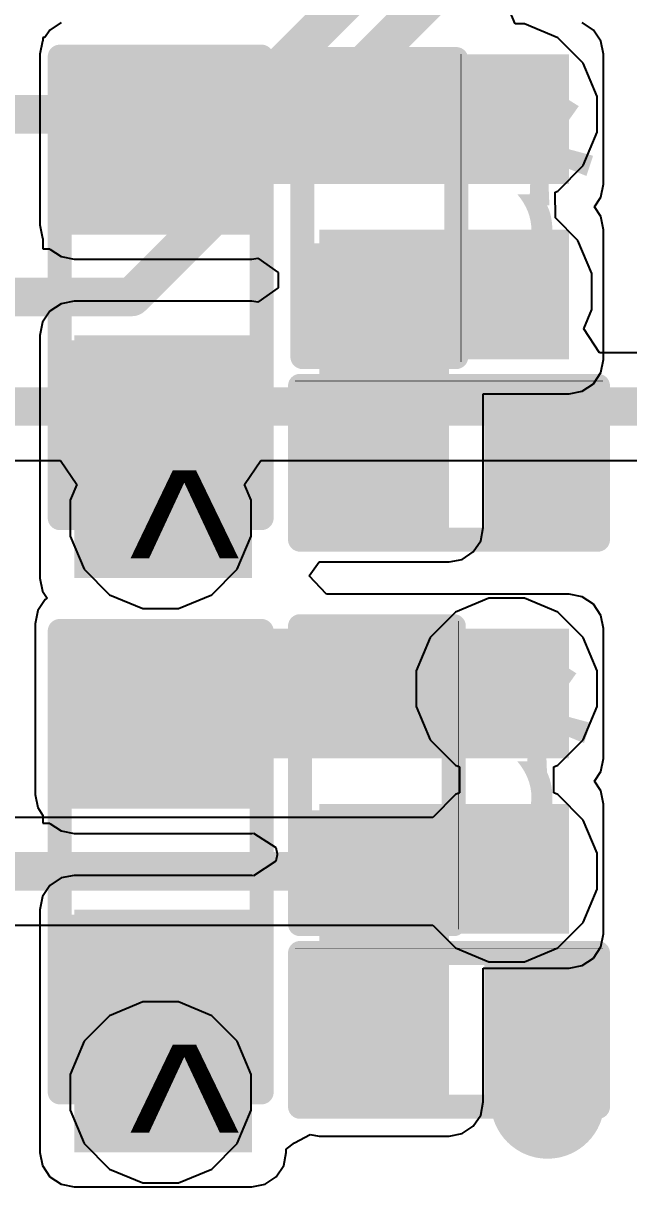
# Model space of a CAD drawing. Header units: millimetres. Extents: x -1.7 to 76.1, y -1.1 to 50.5.
# Drawn here: x 49.55 to 52.75, y 21.07 to 27.21 of the extents above; entities that cross this region are included whole.
import ezdxf

# ---------------------------------------------------------------- set-up
doc = ezdxf.new("R2010")
doc.units = ezdxf.units.MM
for name, color, linetype in [('BottomLayer', 5, 'Continuous'), ('TopLayer', 1, 'Continuous'), ('TopOverlay', 2, 'Continuous'), ('TopPaste', 8, 'Continuous'), ('TopSolder', 216, 'Continuous'), ('ViaHoleLayer', 16, 'Continuous')]:
    doc.layers.add(name, color=color, linetype=linetype)
doc.styles.add('Arial', font='', dxfattribs={"height": 0.2})
doc.styles.get('Arial').set_extended_font_data('Arial')

# ---------------------------------------------------------------- blocks, each defined once
blk = doc.blocks.new('R___0402_2')
at = {"layer": 'TopLayer'}
for points in [[(-0.6985, -0.3175), (-0.6985, 0.3175), (-0.2413, 0.3175), (-0.2413, -0.3175)], [(0.2413, -0.3175), (0.2413, 0.3175), (0.6985, 0.3175), (0.6985, -0.3175)]]:
    blk.add_hatch(color=1, dxfattribs=at).paths.add_polyline_path(points)
at = {"layer": 'TopPaste'}
for points in [[(-0.6985, -0.3175), (-0.6985, 0.3175), (-0.2413, 0.3175), (-0.2413, -0.3175)], [(0.2413, -0.3175), (0.2413, 0.3175), (0.6985, 0.3175), (0.6985, -0.3175)]]:
    blk.add_hatch(color=8, dxfattribs=at).paths.add_polyline_path(points)
at = {"layer": 'TopSolder'}
for points in [[(-0.7535, -0.3725), (-0.7535, 0.3725), (-0.1863, 0.3725), (-0.1863, -0.3725)], [(0.1863, -0.3725), (0.1863, 0.3725), (0.7535, 0.3725), (0.7535, -0.3725)]]:
    blk.add_hatch(color=216, dxfattribs=at).paths.add_polyline_path(points)
at = {"layer": 'TopOverlay'}
for points, const_width in [([(0.7874, 0.4064), (-0.7874, 0.4064)], 0.127), ([(-0.7874, 0.4064), (-0.7874, -0.4064)], 0.127), ([(0.7874, 0.4064), (0.7874, -0.4064)], 0.127), ([(0.7874, -0.4064), (-0.7874, -0.4064)], 0.127), ([(0.8128, -0.4318), (-0.8128, -0.4318)], 0.00323)]:
    blk.add_lwpolyline(points, dxfattribs=dict(at, const_width=const_width))
for points, const_width in [([(-0.8191, 0.4064, 1), (-0.7556, 0.4064, 1)], 0.0635), ([(-0.8191, 0.4064, 1), (-0.7556, 0.4064, 1)], 0.0635), ([(0.7556, 0.4064, 1), (0.8191, 0.4064, 1)], 0.0635), ([(0.7556, 0.4064, 1), (0.8191, 0.4064, 1)], 0.0635), ([(-0.8191, -0.4064, 1), (-0.7556, -0.4064, 1)], 0.0635), ([(-0.8191, -0.4064, 1), (-0.7556, -0.4064, 1)], 0.0635), ([(0.7556, -0.4064, 1), (0.8191, -0.4064, 1)], 0.0635), ([(0.7556, -0.4064, 1), (0.8191, -0.4064, 1)], 0.0635), ([(-0.8136, -0.4318, 1), (-0.812, -0.4318, 1)], 0.00161), ([(0.812, -0.4318, 1), (0.8136, -0.4318, 1)], 0.00161)]:
    blk.add_lwpolyline(points, format="xyb", close=True, dxfattribs=dict(at, const_width=const_width))
blk = doc.blocks.new('R___0402_4')
at = {"layer": 'TopLayer'}
for points in [[(-0.6985, -0.3175), (-0.6985, 0.3175), (-0.2413, 0.3175), (-0.2413, -0.3175)], [(0.2413, -0.3175), (0.2413, 0.3175), (0.6985, 0.3175), (0.6985, -0.3175)]]:
    blk.add_hatch(color=1, dxfattribs=at).paths.add_polyline_path(points)
at = {"layer": 'TopPaste'}
for points in [[(-0.6985, -0.3175), (-0.6985, 0.3175), (-0.2413, 0.3175), (-0.2413, -0.3175)], [(0.2413, -0.3175), (0.2413, 0.3175), (0.6985, 0.3175), (0.6985, -0.3175)]]:
    blk.add_hatch(color=8, dxfattribs=at).paths.add_polyline_path(points)
at = {"layer": 'TopSolder'}
for points in [[(-0.7535, -0.3725), (-0.7535, 0.3725), (-0.1863, 0.3725), (-0.1863, -0.3725)], [(0.1863, -0.3725), (0.1863, 0.3725), (0.7535, 0.3725), (0.7535, -0.3725)]]:
    blk.add_hatch(color=216, dxfattribs=at).paths.add_polyline_path(points)
at = {"layer": 'TopOverlay'}
for points, const_width in [([(-0.7874, 0.4064), (-0.7874, -0.4064)], 0.127), ([(-0.7874, 0.4064), (0.7874, 0.4064)], 0.127), ([(0.7874, 0.4064), (0.7874, -0.4064)], 0.127), ([(-0.7874, -0.4064), (0.7874, -0.4064)], 0.127), ([(-0.8128, -0.4318), (0.8128, -0.4318)], 0.00323)]:
    blk.add_lwpolyline(points, dxfattribs=dict(at, const_width=const_width))
for points, const_width in [([(-0.8191, 0.4064, 1), (-0.7556, 0.4064, 1)], 0.0635), ([(-0.8191, 0.4064, 1), (-0.7556, 0.4064, 1)], 0.0635), ([(0.7556, 0.4064, 1), (0.8191, 0.4064, 1)], 0.0635), ([(0.7556, 0.4064, 1), (0.8191, 0.4064, 1)], 0.0635), ([(-0.8191, -0.4064, 1), (-0.7556, -0.4064, 1)], 0.0635), ([(-0.8191, -0.4064, 1), (-0.7556, -0.4064, 1)], 0.0635), ([(0.7556, -0.4064, 1), (0.8191, -0.4064, 1)], 0.0635), ([(0.7556, -0.4064, 1), (0.8191, -0.4064, 1)], 0.0635), ([(-0.8136, -0.4318, 1), (-0.812, -0.4318, 1)], 0.00161), ([(0.812, -0.4318, 1), (0.8136, -0.4318, 1)], 0.00161)]:
    blk.add_lwpolyline(points, format="xyb", close=True, dxfattribs=dict(at, const_width=const_width))
blk = doc.blocks.new('R___0603_182')
at = {"layer": 'TopLayer'}
for points in [[(-0.381, 0.4445), (-0.381, -0.4445), (-1.143, -0.4445), (-1.143, 0.4445)], [(1.143, 0.4445), (1.143, -0.4445), (0.381, -0.4445), (0.381, 0.4445)]]:
    blk.add_hatch(color=1, dxfattribs=at).paths.add_polyline_path(points)
at = {"layer": 'TopPaste'}
for points in [[(-0.381, 0.4445), (-0.381, -0.4445), (-1.143, -0.4445), (-1.143, 0.4445)], [(1.143, 0.4445), (1.143, -0.4445), (0.381, -0.4445), (0.381, 0.4445)]]:
    blk.add_hatch(color=8, dxfattribs=at).paths.add_polyline_path(points)
at = {"layer": 'TopSolder'}
for points in [[(-0.2794, 0.5461), (-0.2794, -0.5461), (-1.2446, -0.5461), (-1.2446, 0.5461)], [(1.2446, 0.5461), (1.2446, -0.5461), (0.2794, -0.5461), (0.2794, 0.5461)]]:
    blk.add_hatch(color=216, dxfattribs=at).paths.add_polyline_path(points)
at = {"layer": 'TopOverlay', "const_width": 0.127}
for points in [[(-1.2192, -0.5334), (-1.2192, 0.5334)], [(1.2192, 0.5334), (-1.2192, 0.5334)], [(1.2192, -0.5334), (1.2192, 0.5334)], [(1.2192, -0.5334), (-1.2192, -0.5334)]]:
    blk.add_lwpolyline(points, dxfattribs=at)
at = {"layer": 'TopOverlay', "const_width": 0.0635}
for points in [[(-1.25095, 0.5334, 1), (-1.18745, 0.5334, 1)], [(-1.25095, 0.5334, 1), (-1.18745, 0.5334, 1)], [(1.18745, 0.5334, 1), (1.25095, 0.5334, 1)], [(1.18745, 0.5334, 1), (1.25095, 0.5334, 1)], [(-1.25095, -0.5334, 1), (-1.18745, -0.5334, 1)], [(-1.25095, -0.5334, 1), (-1.18745, -0.5334, 1)], [(1.18745, -0.5334, 1), (1.25095, -0.5334, 1)], [(1.18745, -0.5334, 1), (1.25095, -0.5334, 1)]]:
    blk.add_lwpolyline(points, format="xyb", close=True, dxfattribs=at)
blk = doc.blocks.new('R___0603_185')
at = {"layer": 'TopLayer'}
for points in [[(-0.381, 0.4445), (-0.381, -0.4445), (-1.143, -0.4445), (-1.143, 0.4445)], [(1.143, 0.4445), (1.143, -0.4445), (0.381, -0.4445), (0.381, 0.4445)]]:
    blk.add_hatch(color=1, dxfattribs=at).paths.add_polyline_path(points)
at = {"layer": 'TopPaste'}
for points in [[(-0.381, 0.4445), (-0.381, -0.4445), (-1.143, -0.4445), (-1.143, 0.4445)], [(1.143, 0.4445), (1.143, -0.4445), (0.381, -0.4445), (0.381, 0.4445)]]:
    blk.add_hatch(color=8, dxfattribs=at).paths.add_polyline_path(points)
at = {"layer": 'TopSolder'}
for points in [[(-0.2794, 0.5461), (-0.2794, -0.5461), (-1.2446, -0.5461), (-1.2446, 0.5461)], [(1.2446, 0.5461), (1.2446, -0.5461), (0.2794, -0.5461), (0.2794, 0.5461)]]:
    blk.add_hatch(color=216, dxfattribs=at).paths.add_polyline_path(points)
at = {"layer": 'TopOverlay', "const_width": 0.127}
for points in [[(-1.2192, -0.5334), (-1.2192, 0.5334)], [(1.2192, 0.5334), (-1.2192, 0.5334)], [(1.2192, -0.5334), (1.2192, 0.5334)], [(1.2192, -0.5334), (-1.2192, -0.5334)]]:
    blk.add_lwpolyline(points, dxfattribs=at)
at = {"layer": 'TopOverlay', "const_width": 0.0635}
for points in [[(-1.25095, 0.5334, 1), (-1.18745, 0.5334, 1)], [(-1.25095, 0.5334, 1), (-1.18745, 0.5334, 1)], [(1.18745, 0.5334, 1), (1.25095, 0.5334, 1)], [(1.18745, 0.5334, 1), (1.25095, 0.5334, 1)], [(-1.25095, -0.5334, 1), (-1.18745, -0.5334, 1)], [(-1.25095, -0.5334, 1), (-1.18745, -0.5334, 1)], [(1.18745, -0.5334, 1), (1.25095, -0.5334, 1)], [(1.18745, -0.5334, 1), (1.25095, -0.5334, 1)]]:
    blk.add_lwpolyline(points, format="xyb", close=True, dxfattribs=at)
blk = doc.blocks.new('R___0402_198')
at = {"layer": 'TopLayer'}
for points in [[(-0.6985, -0.3175), (-0.6985, 0.3175), (-0.2413, 0.3175), (-0.2413, -0.3175)], [(0.2413, -0.3175), (0.2413, 0.3175), (0.6985, 0.3175), (0.6985, -0.3175)]]:
    blk.add_hatch(color=1, dxfattribs=at).paths.add_polyline_path(points)
at = {"layer": 'TopPaste'}
for points in [[(-0.6985, -0.3175), (-0.6985, 0.3175), (-0.2413, 0.3175), (-0.2413, -0.3175)], [(0.2413, -0.3175), (0.2413, 0.3175), (0.6985, 0.3175), (0.6985, -0.3175)]]:
    blk.add_hatch(color=8, dxfattribs=at).paths.add_polyline_path(points)
at = {"layer": 'TopSolder'}
for points in [[(-0.7535, -0.3725), (-0.7535, 0.3725), (-0.1863, 0.3725), (-0.1863, -0.3725)], [(0.1863, -0.3725), (0.1863, 0.3725), (0.7535, 0.3725), (0.7535, -0.3725)]]:
    blk.add_hatch(color=216, dxfattribs=at).paths.add_polyline_path(points)
at = {"layer": 'TopOverlay'}
for points, const_width in [([(0.7874, 0.4064), (-0.7874, 0.4064)], 0.127), ([(-0.7874, 0.4064), (-0.7874, -0.4064)], 0.127), ([(0.7874, 0.4064), (0.7874, -0.4064)], 0.127), ([(0.7874, -0.4064), (-0.7874, -0.4064)], 0.127), ([(0.8128, -0.4318), (-0.8128, -0.4318)], 0.00323)]:
    blk.add_lwpolyline(points, dxfattribs=dict(at, const_width=const_width))
for points, const_width in [([(-0.8191, 0.4064, 1), (-0.7556, 0.4064, 1)], 0.0635), ([(-0.8191, 0.4064, 1), (-0.7556, 0.4064, 1)], 0.0635), ([(0.7556, 0.4064, 1), (0.8191, 0.4064, 1)], 0.0635), ([(0.7556, 0.4064, 1), (0.8191, 0.4064, 1)], 0.0635), ([(-0.8191, -0.4064, 1), (-0.7556, -0.4064, 1)], 0.0635), ([(-0.8191, -0.4064, 1), (-0.7556, -0.4064, 1)], 0.0635), ([(0.7556, -0.4064, 1), (0.8191, -0.4064, 1)], 0.0635), ([(0.7556, -0.4064, 1), (0.8191, -0.4064, 1)], 0.0635), ([(-0.8136, -0.4318, 1), (-0.812, -0.4318, 1)], 0.00161), ([(0.812, -0.4318, 1), (0.8136, -0.4318, 1)], 0.00161)]:
    blk.add_lwpolyline(points, format="xyb", close=True, dxfattribs=dict(at, const_width=const_width))
blk = doc.blocks.new('R___0402_202')
at = {"layer": 'TopLayer'}
for points in [[(-0.6985, -0.3175), (-0.6985, 0.3175), (-0.2413, 0.3175), (-0.2413, -0.3175)], [(0.2413, -0.3175), (0.2413, 0.3175), (0.6985, 0.3175), (0.6985, -0.3175)]]:
    blk.add_hatch(color=1, dxfattribs=at).paths.add_polyline_path(points)
at = {"layer": 'TopPaste'}
for points in [[(-0.6985, -0.3175), (-0.6985, 0.3175), (-0.2413, 0.3175), (-0.2413, -0.3175)], [(0.2413, -0.3175), (0.2413, 0.3175), (0.6985, 0.3175), (0.6985, -0.3175)]]:
    blk.add_hatch(color=8, dxfattribs=at).paths.add_polyline_path(points)
at = {"layer": 'TopSolder'}
for points in [[(-0.7535, -0.3725), (-0.7535, 0.3725), (-0.1863, 0.3725), (-0.1863, -0.3725)], [(0.1863, -0.3725), (0.1863, 0.3725), (0.7535, 0.3725), (0.7535, -0.3725)]]:
    blk.add_hatch(color=216, dxfattribs=at).paths.add_polyline_path(points)
at = {"layer": 'TopOverlay'}
for points, const_width in [([(-0.7874, 0.4064), (0.7874, 0.4064)], 0.127), ([(-0.7874, 0.4064), (-0.7874, -0.4064)], 0.127), ([(0.7874, 0.4064), (0.7874, -0.4064)], 0.127), ([(-0.7874, -0.4064), (0.7874, -0.4064)], 0.127), ([(-0.8128, -0.4318), (0.8128, -0.4318)], 0.00323)]:
    blk.add_lwpolyline(points, dxfattribs=dict(at, const_width=const_width))
for points, const_width in [([(-0.8191, 0.4064, 1), (-0.7556, 0.4064, 1)], 0.0635), ([(-0.8191, 0.4064, 1), (-0.7556, 0.4064, 1)], 0.0635), ([(0.7556, 0.4064, 1), (0.8191, 0.4064, 1)], 0.0635), ([(0.7556, 0.4064, 1), (0.8191, 0.4064, 1)], 0.0635), ([(-0.8191, -0.4064, 1), (-0.7556, -0.4064, 1)], 0.0635), ([(-0.8191, -0.4064, 1), (-0.7556, -0.4064, 1)], 0.0635), ([(0.7556, -0.4064, 1), (0.8191, -0.4064, 1)], 0.0635), ([(0.7556, -0.4064, 1), (0.8191, -0.4064, 1)], 0.0635), ([(-0.8136, -0.4318, 1), (-0.812, -0.4318, 1)], 0.00161), ([(0.812, -0.4318, 1), (0.8136, -0.4318, 1)], 0.00161)]:
    blk.add_lwpolyline(points, format="xyb", close=True, dxfattribs=dict(at, const_width=const_width))

msp = doc.modelspace()

# ---------------------------------------------------------------- hatches: boundary and pattern name
at = {"layer": 'BottomLayer'}
h = msp.add_hatch(color=5, dxfattribs=at)
edge = h.paths.add_edge_path()
edge.add_arc((52.1081, 26.7335), 0.3, 0, 360)
h = msp.add_hatch(color=5, dxfattribs=at)
edge = h.paths.add_edge_path()
edge.add_arc((52.0798, 25.7966), 0.3, 0, 360)
h = msp.add_hatch(color=5, dxfattribs=at)
edge = h.paths.add_edge_path()
edge.add_arc((50.2793, 24.5999), 0.3, 0, 360)
h = msp.add_hatch(color=5, dxfattribs=at)
edge = h.paths.add_edge_path()
edge.add_arc((52.1081, 23.6982), 0.3, 0, 360)
h = msp.add_hatch(color=5, dxfattribs=at)
edge = h.paths.add_edge_path()
edge.add_arc((52.1081, 22.733), 0.3, 0, 360)
h = msp.add_hatch(color=5, dxfattribs=at)
edge = h.paths.add_edge_path()
edge.add_arc((50.2793, 21.5646), 0.3, 0, 360)
h = msp.add_hatch(color=5, dxfattribs=at)
edge = h.paths.add_edge_path()
edge.add_arc((52.324, 21.5138), 0.3, 0, 360)
at = {"layer": 'TopLayer'}
for points in [[(49.8221, 26.1493), (50.7619, 26.1493), (50.7619, 27.051), (49.8221, 27.051)], [(50.3301, 27.051), (50.3301, 26.3652), (52.4383, 26.3652), (52.4383, 27.051)], [(51.1175, 24.5491), (51.8033, 24.5491), (51.8033, 26.1239), (51.1175, 26.1239)], [(51.1175, 25.4381), (52.4383, 25.4381), (52.4383, 26.1239), (51.1175, 26.1239)], [(49.8221, 24.2824), (50.7619, 24.2824), (50.7619, 25.5654), (49.8221, 25.5654)], [(49.7967, 23.1394), (50.7365, 23.1394), (50.7365, 24.0411), (49.7967, 24.0411)], [(49.8221, 23.114), (50.7619, 23.114), (50.7619, 24.0157), (49.8221, 24.0157)], [(50.3301, 24.0157), (50.3301, 23.3299), (52.4383, 23.3299), (52.4383, 24.0157)], [(51.1175, 21.5138), (51.8033, 21.5138), (51.8033, 23.0886), (51.1175, 23.0886)], [(51.1175, 22.4028), (52.4383, 22.4028), (52.4383, 23.0886), (51.1175, 23.0886)], [(49.8221, 21.2471), (50.7619, 21.2471), (50.7619, 22.5301), (49.8221, 22.5301)], [(52.0192, 21.5011), (52.6288, 21.5011), (52.6288, 22.2123), (52.0192, 22.2123)]]:
    msp.add_hatch(color=1, dxfattribs=at).paths.add_polyline_path(points)
h = msp.add_hatch(color=1, dxfattribs=at)
edge = h.paths.add_edge_path()
edge.add_arc((52.1081, 26.7335), 0.3, 0, 360)
h = msp.add_hatch(color=1, dxfattribs=at)
edge = h.paths.add_edge_path()
edge.add_arc((52.0798, 25.7966), 0.3, 0, 360)
h = msp.add_hatch(color=1, dxfattribs=at)
edge = h.paths.add_edge_path()
edge.add_arc((50.2793, 24.5999), 0.3, 0, 360)
h = msp.add_hatch(color=1, dxfattribs=at)
edge = h.paths.add_edge_path()
edge.add_arc((52.1081, 23.6982), 0.3, 0, 360)
h = msp.add_hatch(color=1, dxfattribs=at)
edge = h.paths.add_edge_path()
edge.add_arc((52.1081, 22.733), 0.3, 0, 360)
h = msp.add_hatch(color=1, dxfattribs=at)
edge = h.paths.add_edge_path()
edge.add_arc((50.2793, 21.5646), 0.3, 0, 360)
h = msp.add_hatch(color=1, dxfattribs=at)
edge = h.paths.add_edge_path()
edge.add_arc((52.324, 21.5138), 0.3, 0, 360)
at = {"layer": 'ViaHoleLayer'}
h = msp.add_hatch(color=16, dxfattribs=at)
edge = h.paths.add_edge_path()
edge.add_arc((52.1081, 26.7335), 0.15, 0, 360)
h = msp.add_hatch(color=16, dxfattribs=at)
edge = h.paths.add_edge_path()
edge.add_arc((52.0798, 25.7966), 0.15, 0, 360)
h = msp.add_hatch(color=16, dxfattribs=at)
edge = h.paths.add_edge_path()
edge.add_arc((50.2793, 24.5999), 0.15, 0, 360)
h = msp.add_hatch(color=16, dxfattribs=at)
edge = h.paths.add_edge_path()
edge.add_arc((52.1081, 23.6982), 0.15, 0, 360)
h = msp.add_hatch(color=16, dxfattribs=at)
edge = h.paths.add_edge_path()
edge.add_arc((52.1081, 22.733), 0.15, 0, 360)
h = msp.add_hatch(color=16, dxfattribs=at)
edge = h.paths.add_edge_path()
edge.add_arc((50.2793, 21.5646), 0.15, 0, 360)
h = msp.add_hatch(color=16, dxfattribs=at)
edge = h.paths.add_edge_path()
edge.add_arc((52.324, 21.5138), 0.15, 0, 360)

# ---------------------------------------------------------------- linework, layer by layer
at = {"layer": 'BottomLayer'}
for p, q in [((52.1524, 27.2113), (52.0998, 27.3383)), ((52.2031, 27.2113), (52.1524, 27.2113)), ((52.3788, 27.1386), (52.2031, 27.2113)), ((52.5132, 27.0042), (52.3788, 27.1386)), ((52.5859, 26.8285), (52.5132, 27.0042)), ((52.5859, 26.6385), (52.5859, 26.8285)), ((52.5132, 26.4628), (52.5859, 26.6385)), ((52.3788, 26.3284), (52.5132, 26.4628)), ((52.3649, 26.3227), (52.3788, 26.3284)), ((52.3663, 26.1858), (52.3649, 26.3227)), ((52.4848, 26.0673), (52.3663, 26.1858)), ((52.5576, 25.8917), (52.4848, 26.0673)), ((52.5576, 25.7016), (52.5576, 25.8917)), ((52.5158, 25.6008), (52.5576, 25.7016)), ((52.5986, 25.4738), (52.5158, 25.6008)), ((54.9121, 25.4738), (52.5986, 25.4738)), ((48.5788, 24.904), (49.7506, 24.904)), ((49.7506, 24.904), (49.8355, 24.777)), ((50.7231, 24.777), (50.808, 24.904)), ((50.808, 24.904), (53.0432, 24.904)), ((49.8355, 24.777), (49.8015, 24.6949)), ((50.7571, 24.6949), (50.7231, 24.777)), ((49.8015, 24.6949), (49.8015, 24.5049)), ((50.7571, 24.5049), (50.7571, 24.6949)), ((49.8015, 24.5049), (49.8742, 24.3292)), ((50.6844, 24.3292), (50.7571, 24.5049)), ((49.8742, 24.3292), (50.0086, 24.1948)), ((50.55, 24.1948), (50.6844, 24.3292)), ((50.0086, 24.1948), (50.1843, 24.1221)), ((50.3743, 24.1221), (50.55, 24.1948)), ((52.0131, 24.176), (51.8374, 24.1033)), ((52.2031, 24.176), (52.0131, 24.176)), ((52.3788, 24.1033), (52.2031, 24.176)), ((50.1843, 24.1221), (50.3743, 24.1221)), ((51.8374, 24.1033), (51.703, 23.9689)), ((52.5132, 23.9689), (52.3788, 24.1033)), ((51.703, 23.9689), (51.6303, 23.7932)), ((52.5859, 23.7932), (52.5132, 23.9689)), ((51.6303, 23.7932), (51.6303, 23.6032)), ((52.5859, 23.6032), (52.5859, 23.7932)), ((51.6303, 23.6032), (51.703, 23.4275)), ((52.5132, 23.4275), (52.5859, 23.6032)), ((51.703, 23.4275), (51.8374, 23.2931)), ((52.3788, 23.2931), (52.5132, 23.4275)), ((51.8374, 23.2931), (51.8587, 23.2843)), ((51.8587, 23.2843), (51.8587, 23.1469)), ((52.3575, 23.2843), (52.3788, 23.2931)), ((52.3575, 23.1469), (52.3575, 23.2843)), ((51.8374, 23.1381), (51.7173, 23.0179)), ((51.8587, 23.1469), (51.8374, 23.1381)), ((52.3788, 23.1381), (52.3575, 23.1469)), ((52.5132, 23.0037), (52.3788, 23.1381)), ((51.7173, 23.0179), (49.013, 23.0179)), ((52.5859, 22.828), (52.5132, 23.0037)), ((52.5859, 22.638), (52.5859, 22.828)), ((52.5132, 22.4623), (52.5859, 22.638)), ((48.895, 22.4481), (51.7173, 22.4481)), ((51.7173, 22.4481), (51.8374, 22.3279)), ((52.3788, 22.3279), (52.5132, 22.4623)), ((51.8374, 22.3279), (52.0131, 22.2552)), ((52.2031, 22.2552), (52.3788, 22.3279)), ((52.0131, 22.2552), (52.2031, 22.2552)), ((50.1843, 22.0424), (50.0086, 21.9697)), ((50.3743, 22.0424), (50.1843, 22.0424)), ((50.55, 21.9697), (50.3743, 22.0424)), ((50.0086, 21.9697), (49.8742, 21.8353)), ((50.6844, 21.8353), (50.55, 21.9697)), ((49.8742, 21.8353), (49.8015, 21.6596)), ((50.7571, 21.6596), (50.6844, 21.8353)), ((49.8015, 21.6596), (49.8015, 21.4696)), ((50.7571, 21.4696), (50.7571, 21.6596)), ((49.8015, 21.4696), (49.8742, 21.2939)), ((50.6844, 21.2939), (50.7571, 21.4696)), ((49.8742, 21.2939), (50.0086, 21.1595)), ((50.55, 21.1595), (50.6844, 21.2939)), ((50.0086, 21.1595), (50.1843, 21.0868)), ((50.3743, 21.0868), (50.55, 21.1595)), ((50.1843, 21.0868), (50.3743, 21.0868))]:
    msp.add_line(p, q, dxfattribs=at)
at = {"layer": 'BottomLayer', "const_width": 0.2032}
for points in [[(50.1269, 25.7683), (55.524, 31.1654)], [(50.661, 26.7335), (54.7123, 30.7848)], [(48.8188, 26.7335), (50.661, 26.7335)], [(48.8188, 25.7683), (50.1269, 25.7683)], [(48.5788, 25.1889), (55.0301, 25.1889)], [(48.895, 22.733), (52.1081, 22.733)]]:
    msp.add_lwpolyline(points, dxfattribs=at)
at = {"layer": 'BottomLayer', "const_width": 0.1016}
for points in [[(50.6102, 26.7335, 1), (50.7118, 26.7335, 1)], [(50.6102, 26.7335, 1), (50.7118, 26.7335, 1)], [(50.0761, 25.7683, 1), (50.1777, 25.7683, 1)], [(50.0761, 25.7683, 1), (50.1777, 25.7683, 1)], [(52.0573, 22.733, 1), (52.1589, 22.733, 1)]]:
    msp.add_lwpolyline(points, format="xyb", close=True, dxfattribs=at)
at = {"layer": 'TopLayer'}
for p, q in [((49.6939, 27.1792), (49.6677, 27.1399)), ((49.7527, 27.2185), (49.6939, 27.1792)), ((52.5665, 27.1792), (52.5077, 27.2185)), ((52.6058, 27.1204), (52.5665, 27.1792)), ((49.6546, 27.1204), (49.6408, 27.051)), ((49.657, 27.1239), (49.6546, 27.1204)), ((49.6677, 27.1399), (49.657, 27.1399)), ((49.657, 27.1399), (49.657, 27.1239)), ((52.6196, 27.051), (52.6058, 27.1204)), ((49.6408, 27.051), (49.6408, 26.1493)), ((52.6196, 26.3652), (52.6196, 27.051)), ((52.6058, 26.2958), (52.6196, 26.3652)), ((52.5715, 26.2446), (52.6058, 26.2958)), ((52.6058, 26.1933), (52.5715, 26.2446)), ((49.6408, 26.1493), (49.6546, 26.0799)), ((52.6196, 26.1239), (52.6058, 26.1933)), ((49.6546, 26.0799), (49.657, 26.0764)), ((49.657, 26.0764), (49.657, 26.0223)), ((52.6196, 25.4381), (52.6196, 26.1239)), ((49.657, 26.0223), (49.6931, 26.0223)), ((49.6931, 26.0223), (49.6939, 26.0211)), ((49.6939, 26.0211), (49.7527, 25.9818)), ((49.7527, 25.9818), (49.8221, 25.968)), ((49.8221, 25.968), (50.7619, 25.968)), ((50.7619, 25.968), (50.7929, 25.9742)), ((50.7929, 25.9742), (50.9005, 25.8973)), ((50.9005, 25.8973), (50.9005, 25.8174)), ((50.9005, 25.8174), (50.7929, 25.7405)), ((49.7527, 25.7329), (49.6939, 25.6936)), ((49.8221, 25.7467), (49.7527, 25.7329)), ((50.7619, 25.7467), (49.8221, 25.7467)), ((50.7929, 25.7405), (50.7619, 25.7467)), ((49.6939, 25.6936), (49.6546, 25.6348)), ((49.6546, 25.6348), (49.6408, 25.5654)), ((49.6408, 25.5654), (49.6408, 24.2824)), ((52.6058, 25.3687), (52.6196, 25.4381)), ((52.5665, 25.3099), (52.6058, 25.3687)), ((52.5077, 25.2706), (52.5665, 25.3099)), ((51.9846, 24.5491), (51.9846, 25.2568)), ((51.9846, 25.2568), (52.4383, 25.2568)), ((52.4383, 25.2568), (52.5077, 25.2706)), ((51.9708, 24.4797), (51.9846, 24.5491)), ((51.9315, 24.4209), (51.9708, 24.4797)), ((51.8727, 24.3816), (51.9315, 24.4209)), ((51.0635, 24.2949), (51.1175, 24.3678)), ((51.1175, 24.3678), (51.8033, 24.3678)), ((51.8033, 24.3678), (51.8727, 24.3816)), ((51.156, 24.197), (51.0635, 24.2949)), ((49.6408, 24.2824), (49.6546, 24.213)), ((49.6685, 24.1693), (49.6292, 24.1105)), ((49.6546, 24.213), (49.6791, 24.1764)), ((49.6791, 24.1764), (49.6685, 24.1693)), ((52.4383, 24.197), (51.156, 24.197)), ((52.5077, 24.1832), (52.4383, 24.197)), ((52.5665, 24.1439), (52.5077, 24.1832)), ((49.6292, 24.1105), (49.6154, 24.0411)), ((52.6058, 24.0851), (52.5665, 24.1439)), ((52.6196, 24.0157), (52.6058, 24.0851)), ((49.6154, 24.0411), (49.6154, 23.1394)), ((52.6196, 23.3299), (52.6196, 24.0157)), ((52.6058, 23.2605), (52.6196, 23.3299)), ((52.5715, 23.2093), (52.6058, 23.2605)), ((52.6058, 23.158), (52.5715, 23.2093)), ((49.6154, 23.1394), (49.6292, 23.07)), ((52.6196, 23.0886), (52.6058, 23.158)), ((49.6292, 23.07), (49.657, 23.0284)), ((52.6196, 22.4028), (52.6196, 23.0886)), ((49.657, 23.0284), (49.657, 22.987)), ((49.657, 22.987), (49.6931, 22.987)), ((49.6931, 22.987), (49.6939, 22.9858)), ((49.6939, 22.9858), (49.7527, 22.9465)), ((49.7527, 22.9465), (49.8221, 22.9327)), ((49.8221, 22.9327), (50.7619, 22.9327)), ((50.7619, 22.9327), (50.7699, 22.9343)), ((50.7699, 22.9343), (50.8888, 22.8585)), ((50.8888, 22.8585), (50.8955, 22.8245)), ((50.8955, 22.8196), (50.8888, 22.7856)), ((50.8955, 22.8245), (50.8955, 22.8196)), ((50.8888, 22.7856), (50.7699, 22.7098)), ((49.7527, 22.6976), (49.6939, 22.6583)), ((49.8221, 22.7114), (49.7527, 22.6976)), ((50.7619, 22.7114), (49.8221, 22.7114)), ((50.7699, 22.7098), (50.7619, 22.7114)), ((49.6939, 22.6583), (49.6546, 22.5995)), ((49.6546, 22.5995), (49.6408, 22.5301)), ((49.6408, 22.5301), (49.6408, 21.2471)), ((52.6058, 22.3334), (52.6196, 22.4028)), ((52.5665, 22.2746), (52.6058, 22.3334)), ((52.5077, 22.2353), (52.5665, 22.2746)), ((51.9846, 21.5138), (51.9846, 22.2215)), ((51.9846, 22.2215), (52.4383, 22.2215)), ((52.4383, 22.2215), (52.5077, 22.2353)), ((51.9708, 21.4444), (51.9846, 21.5138)), ((51.9315, 21.3856), (51.9708, 21.4444)), ((50.9874, 21.2985), (51.0702, 21.3419)), ((51.0702, 21.3419), (51.1175, 21.3325)), ((51.8033, 21.3325), (51.8727, 21.3463)), ((51.8727, 21.3463), (51.9315, 21.3856)), ((50.9432, 21.2637), (50.9874, 21.2985)), ((51.1175, 21.3325), (51.8033, 21.3325)), ((49.6408, 21.2471), (49.6546, 21.1777)), ((50.9294, 21.1777), (50.9432, 21.2471)), ((50.9432, 21.2471), (50.9432, 21.2637)), ((49.6546, 21.1777), (49.6939, 21.1189)), ((50.8901, 21.1189), (50.9294, 21.1777)), ((49.6939, 21.1189), (49.7527, 21.0796)), ((50.8313, 21.0796), (50.8901, 21.1189)), ((49.7527, 21.0796), (49.8221, 21.0658)), ((49.8221, 21.0658), (50.7619, 21.0658)), ((50.7619, 21.0658), (50.8313, 21.0796))]:
    msp.add_line(p, q, dxfattribs=at)
at = {"layer": 'TopLayer', "const_width": 0.2032}
for points in [[(51.4477, 26.7208), (52.0954, 26.7208)], [(52.0954, 26.7208), (52.1081, 26.7335)], [(52.0798, 25.781), (52.0798, 25.7966)], [(51.4477, 25.781), (52.0798, 25.781)], [(52.0798, 25.781), (52.0954, 25.781)], [(52.0954, 23.6855), (52.1081, 23.6982)], [(51.4477, 23.6855), (52.0954, 23.6855)], [(51.4477, 22.7457), (52.0954, 22.7457)], [(52.0954, 22.7457), (52.1081, 22.733)]]:
    msp.add_lwpolyline(points, dxfattribs=at)
at = {"layer": 'TopLayer', "const_width": 0.1016}
for points in [[(51.3969, 26.7208, 1), (51.4985, 26.7208, 1)], [(52.0446, 26.7208, 1), (52.1462, 26.7208, 1)], [(52.0446, 26.7208, 1), (52.1462, 26.7208, 1)], [(52.0573, 26.7335, 1), (52.1589, 26.7335, 1)], [(52.029, 25.7966, 1), (52.1306, 25.7966, 1)], [(51.3969, 25.781, 1), (51.4985, 25.781, 1)], [(52.029, 25.781, 1), (52.1306, 25.781, 1)], [(52.029, 25.781, 1), (52.1306, 25.781, 1)], [(52.029, 25.781, 1), (52.1306, 25.781, 1)], [(52.0446, 25.781, 1), (52.1462, 25.781, 1)], [(52.0573, 23.6982, 1), (52.1589, 23.6982, 1)], [(51.3969, 23.6855, 1), (51.4985, 23.6855, 1)], [(52.0446, 23.6855, 1), (52.1462, 23.6855, 1)], [(52.0446, 23.6855, 1), (52.1462, 23.6855, 1)], [(51.3969, 22.7457, 1), (51.4985, 22.7457, 1)], [(52.0446, 22.7457, 1), (52.1462, 22.7457, 1)], [(52.0446, 22.7457, 1), (52.1462, 22.7457, 1)], [(52.0573, 22.733, 1), (52.1589, 22.733, 1)]]:
    msp.add_lwpolyline(points, format="xyb", close=True, dxfattribs=at)

# ---------------------------------------------------------------- block references
for name, p, rotation in [('R___0603_185', (50.2793, 25.8191), 270), ('R___0402_4', (51.435, 26.2382), 90), ('R___0402_198', (51.8033, 24.892), 180), ('R___0603_182', (50.2793, 22.7838), 270), ('R___0402_202', (51.4223, 23.241), 90), ('R___0402_2', (51.8033, 21.8948), 180)]:
    msp.add_blockref(name, p, dxfattribs=dict(rotation=rotation))

# ---------------------------------------------------------------- texts
at = {"layer": 'TopOverlay', "style": 'Arial', "text_generation_flag": 2}
for p in [(51.9684, 27.3949), (51.9557, 24.3977)]:
    msp.add_text('*', height=1.143, rotation=180, dxfattribs=at).set_placement(p)
at = {"layer": 'TopOverlay', "style": 'Arial'}
for s, height, rotation, p in [('~', 1.143, 90, (52.7986, 25.4508)), ('^ ', 0.889, 360, (50.1142, 23.9631)), ('~', 1.143, 90, (52.7986, 22.4536)), ('^ ', 0.889, 360, (50.1142, 20.9278))]:
    msp.add_text(s, height=height, rotation=rotation, dxfattribs=at).set_placement(p)

doc.saveas('drawing.dxf')
